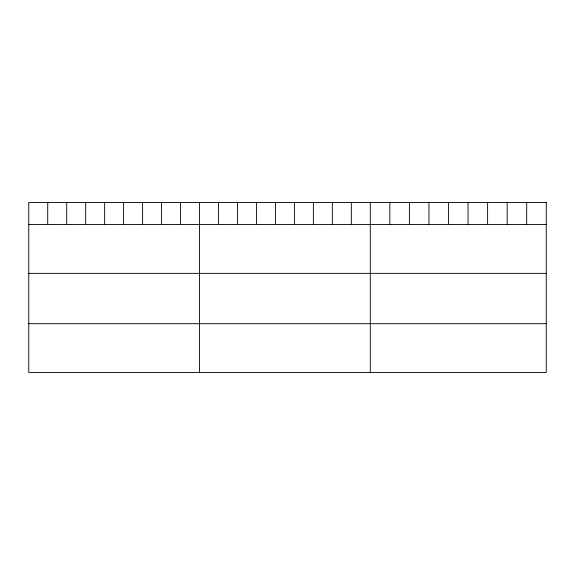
<?xml version="1.0" encoding="UTF-8"?>
<svg xmlns="http://www.w3.org/2000/svg" width="575" height="575" viewBox="0 0 575 575"><rect width="100%" height="100%" fill="white"/><g stroke="black" fill="none" stroke-linecap="round" stroke-linejoin="round"><path stroke-width="0.86" d="M28.75 224.523L546.25 224.523M28.75 273.369L546.25 273.369M28.75 323.689L546.25 323.689M526.7 202.465L526.7 224.523M507.15 202.465L507.15 224.523M487.6 202.465L487.6 224.523M468.05 202.465L468.05 224.523M448.5 202.465L448.5 224.523M428.95 202.465L428.95 224.523M409.4 202.465L409.4 224.523M389.85 202.465L389.85 224.523M370.3 202.465L370.3 372.535M351.325 202.465L351.325 224.523M332.35 202.465L332.35 224.523M313.375 202.465L313.375 224.523M294.4 202.465L294.4 224.523M275.425 202.465L275.425 224.523M256.45 202.465L256.45 224.523M237.475 202.465L237.475 224.523M218.5 202.465L218.5 224.523M199.525 202.465L199.525 372.535M180.55 202.465L180.55 224.523M161.575 202.465L161.575 224.523M142.6 202.465L142.6 224.523M123.625 202.465L123.625 224.523M104.65 202.465L104.65 224.523M85.675 202.465L85.675 224.523M66.7 202.465L66.7 224.523M47.725 202.465L47.725 224.523M546.25 202.465L28.75 202.465L28.75 372.535L546.25 372.535L546.25 202.465"/></g></svg>
